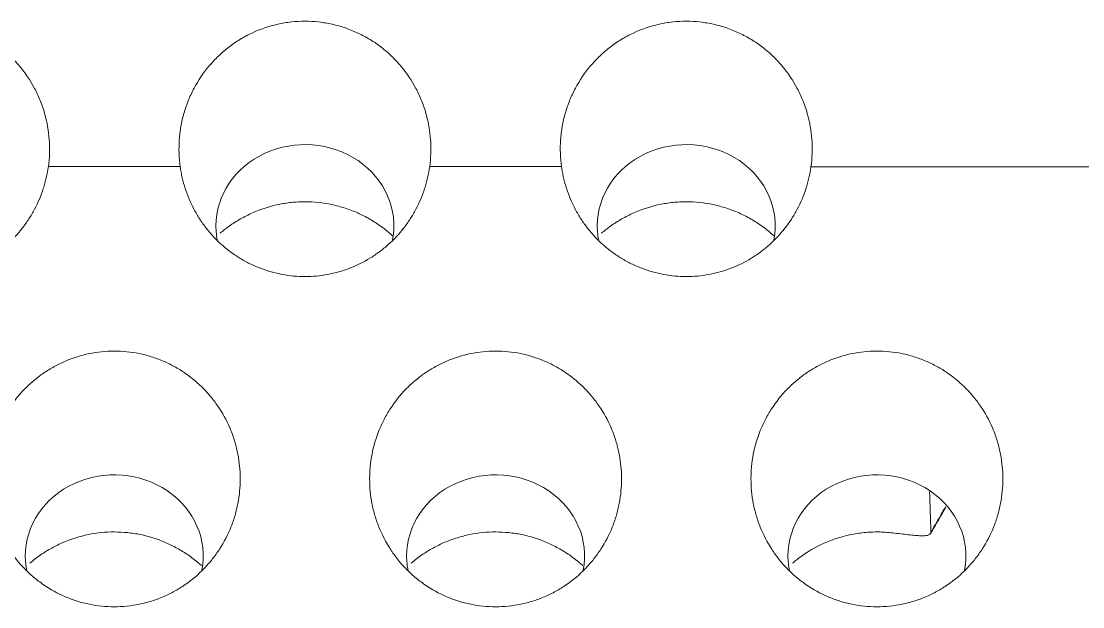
# Model space of a CAD drawing. Header units: millimetres. Extents: x 70151 to 230897, y 35202 to 113211.
# Drawn here: x 179196.41 to 179204.73, y 69213.36 to 69217.95 of the extents above; entities that cross this region are included whole.
import ezdxf

# ---------------------------------------------------------------- set-up
doc = ezdxf.new("R2010")
doc.units = ezdxf.units.MM
doc.header["$LTSCALE"] = 50
doc.layers.add('2-con', color=2, linetype='Continuous')
doc.layers.add('mark-B', color=2, linetype='Continuous', lineweight=20)

# ---------------------------------------------------------------- blocks, each defined once
blk = doc.blocks.new('무풍1WAY 대형')
at = {"layer": 'mark-B'}
for centre, start_param, end_param in [((-548.2026, -454.3084), 2.96684, 6.283185), ((-548.2026, -454.3084), 0, 0.182706), ((-545.215, -454.3084), 2.96684, 6.283185), ((-545.215, -454.3084), 0, 0.182706), ((-542.2275, -454.3084), 2.96684, 6.283185), ((-542.2275, -454.3084), 0, 0.182706), ((-546.7088, -456.8957), 2.96861, 6.283185), ((-546.7088, -456.8957), 0, 0.196248), ((-543.7212, -456.8957), 2.96861, 6.283185), ((-543.7212, -456.8957), 0, 0.196248)]:
    blk.add_ellipse(centre, major_axis=(0.6971, 0), ratio=0.913545, start_param=start_param, end_param=end_param, dxfattribs=at)
for points, knots in [([(-548.2026, -453.9109), (-548.2688, -453.9109), (-548.3344, -453.9176), (-548.4316, -453.9377), (-548.4634, -453.946), (-548.5258, -453.9656), (-548.5868, -453.9882), (-548.6455, -454.0169), (-548.7028, -454.0485), (-548.731, -454.066), (-548.8116, -454.1218), (-548.861, -454.1637), (-548.9288, -454.2336), (-548.9503, -454.2581), (-548.9911, -454.3095), (-549.01, -454.3359), (-549.0627, -454.4174), (-549.0923, -454.4746), (-549.1225, -454.5498), (-549.1282, -454.565), (-549.1389, -454.5958), (-549.1438, -454.6113), (-549.1575, -454.658), (-549.1651, -454.6894), (-549.1833, -454.7841), (-549.1895, -454.8482), (-549.1895, -454.9294), (-549.1891, -454.9457), (-549.1875, -454.9781), (-549.1863, -454.9942), (-549.1817, -455.0424), (-549.1725, -455.1061), (-549.1535, -455.1843), (-549.1386, -455.2307), (-549.128, -455.2614), (-549.1222, -455.2767), (-549.0919, -455.3521), (-549.0621, -455.4094), (-549.0093, -455.4908), (-548.9903, -455.5172), (-548.9597, -455.5556), (-548.9492, -455.5682), (-548.9276, -455.5927), (-548.9166, -455.6046), (-548.86, -455.6629), (-548.8104, -455.7048), (-548.743, -455.7512), (-548.7292, -455.7602), (-548.7012, -455.7775), (-548.687, -455.7858), (-548.6439, -455.8094), (-548.5853, -455.838), (-548.5087, -455.8662), (-548.4613, -455.8797), (-548.4294, -455.8879), (-548.4132, -455.8916), (-548.3325, -455.9081), (-548.2675, -455.9146), (-548.1694, -455.9145), (-548.1365, -455.9129), (-548.0706, -455.9061), (-548.0382, -455.9011), (-547.9421, -455.8813), (-547.8799, -455.8618), (-547.8044, -455.8296), (-547.7894, -455.8227), (-547.7598, -455.8083), (-547.7452, -455.8007), (-547.7023, -455.777), (-547.6469, -455.7427), (-547.5825, -455.6934), (-547.546, -455.661), (-547.5221, -455.6387), (-547.5104, -455.6271), (-547.4534, -455.5683), (-547.4131, -455.5176), (-547.3605, -455.4364), (-547.3442, -455.4084), (-547.3143, -455.3508), (-547.3007, -455.321), (-547.2645, -455.2307), (-547.2463, -455.169), (-547.228, -455.0741), (-547.2234, -455.0421), (-547.2187, -454.9935), (-547.2176, -454.9773), (-547.216, -454.945), (-547.2157, -454.9288), (-547.2157, -454.8482), (-547.2218, -454.7842), (-547.237, -454.7049), (-547.2405, -454.689), (-547.2482, -454.6574), (-547.2524, -454.6416), (-547.2661, -454.5949), (-547.2767, -454.5644), (-547.3128, -454.4747), (-547.3424, -454.4173), (-547.3958, -454.3349), (-547.4148, -454.3084), (-547.4552, -454.2577), (-547.498, -454.209), (-547.5455, -454.1646), (-547.5829, -454.1329), (-547.5957, -454.1226), (-547.6218, -454.1026), (-547.6351, -454.093), (-547.7024, -454.0466), (-547.7594, -454.0152), (-547.8346, -453.983), (-547.8498, -453.9769), (-547.8808, -453.9655), (-547.8964, -453.9602), (-547.9436, -453.9454), (-547.9753, -453.9373), (-548.0712, -453.9176), (-548.1363, -453.9109), (-548.2026, -453.9109)], [0, 0, 0, 0, 0.03125, 0.03125, 0.046875, 0.046875, 0.0625, 0.078125, 0.078125, 0.09375, 0.09375, 0.125, 0.125, 0.140625, 0.140625, 0.15625, 0.15625, 0.1875, 0.1875, 0.195312, 0.195312, 0.203125, 0.203125, 0.21875, 0.21875, 0.25, 0.25, 0.257812, 0.257812, 0.265625, 0.265625, 0.28125, 0.296875, 0.304687, 0.304687, 0.3125, 0.3125, 0.34375, 0.34375, 0.359375, 0.359375, 0.367187, 0.367187, 0.375, 0.375, 0.40625, 0.40625, 0.414062, 0.414062, 0.421875, 0.421875, 0.4375, 0.453125, 0.460937, 0.460937, 0.46875, 0.46875, 0.5, 0.5, 0.515625, 0.515625, 0.53125, 0.53125, 0.5625, 0.5625, 0.570312, 0.570312, 0.578125, 0.578125, 0.59375, 0.609375, 0.617187, 0.617187, 0.625, 0.625, 0.65625, 0.65625, 0.671875, 0.671875, 0.6875, 0.6875, 0.71875, 0.71875, 0.734375, 0.734375, 0.742187, 0.742187, 0.75, 0.75, 0.78125, 0.78125, 0.789062, 0.789062, 0.796875, 0.796875, 0.8125, 0.8125, 0.84375, 0.84375, 0.859375, 0.859375, 0.875, 0.890625, 0.890625, 0.898437, 0.898437, 0.90625, 0.90625, 0.9375, 0.9375, 0.945313, 0.945313, 0.953125, 0.953125, 0.96875, 0.96875, 1, 1, 1, 1]), ([(-545.215, -453.9109), (-545.2813, -453.9109), (-545.3468, -453.9176), (-545.444, -453.9377), (-545.4759, -453.946), (-545.5382, -453.9656), (-545.5993, -453.9882), (-545.6579, -454.0169), (-545.7153, -454.0485), (-545.7434, -454.066), (-545.8241, -454.1218), (-545.8735, -454.1637), (-545.9412, -454.2336), (-545.9627, -454.2581), (-546.0035, -454.3095), (-546.0225, -454.3359), (-546.0751, -454.4174), (-546.1048, -454.4746), (-546.1349, -454.5498), (-546.1406, -454.565), (-546.1513, -454.5958), (-546.1563, -454.6113), (-546.17, -454.658), (-546.1776, -454.6894), (-546.1958, -454.7841), (-546.2019, -454.8482), (-546.2019, -454.9294), (-546.2015, -454.9457), (-546.2, -454.9781), (-546.1988, -454.9942), (-546.1942, -455.0424), (-546.1849, -455.1061), (-546.1659, -455.1843), (-546.1511, -455.2307), (-546.1404, -455.2614), (-546.1347, -455.2767), (-546.1043, -455.3521), (-546.0746, -455.4094), (-546.0218, -455.4908), (-546.0028, -455.5172), (-545.9722, -455.5556), (-545.9616, -455.5682), (-545.9401, -455.5927), (-545.929, -455.6046), (-545.8724, -455.6629), (-545.8229, -455.7048), (-545.7554, -455.7512), (-545.7416, -455.7602), (-545.7136, -455.7775), (-545.6994, -455.7858), (-545.6564, -455.8094), (-545.5977, -455.838), (-545.5212, -455.8662), (-545.4738, -455.8797), (-545.4418, -455.8879), (-545.4257, -455.8916), (-545.345, -455.9081), (-545.28, -455.9146), (-545.1818, -455.9145), (-545.149, -455.9129), (-545.0831, -455.9061), (-545.0506, -455.9011), (-544.9545, -455.8813), (-544.8923, -455.8618), (-544.8169, -455.8296), (-544.8018, -455.8227), (-544.7722, -455.8083), (-544.7577, -455.8007), (-544.7147, -455.777), (-544.6594, -455.7427), (-544.595, -455.6934), (-544.5584, -455.661), (-544.5346, -455.6387), (-544.5229, -455.6271), (-544.4658, -455.5683), (-544.4256, -455.5176), (-544.373, -455.4364), (-544.3567, -455.4084), (-544.3268, -455.3508), (-544.3131, -455.321), (-544.2769, -455.2307), (-544.2588, -455.169), (-544.2405, -455.0741), (-544.2358, -455.0421), (-544.2312, -454.9935), (-544.23, -454.9773), (-544.2285, -454.945), (-544.2281, -454.9288), (-544.2281, -454.8482), (-544.2342, -454.7842), (-544.2495, -454.7049), (-544.2529, -454.689), (-544.2606, -454.6574), (-544.2648, -454.6416), (-544.2786, -454.5949), (-544.2892, -454.5644), (-544.3252, -454.4747), (-544.3549, -454.4173), (-544.4082, -454.3349), (-544.4273, -454.3084), (-544.4677, -454.2577), (-544.5105, -454.209), (-544.5579, -454.1646), (-544.5954, -454.1329), (-544.6082, -454.1226), (-544.6343, -454.1026), (-544.6475, -454.093), (-544.7148, -454.0466), (-544.7718, -454.0152), (-544.847, -453.983), (-544.8623, -453.9769), (-544.8932, -453.9655), (-544.9089, -453.9602), (-544.956, -453.9454), (-544.9877, -453.9373), (-545.0837, -453.9176), (-545.1488, -453.9109), (-545.215, -453.9109)], [0, 0, 0, 0, 0.03125, 0.03125, 0.046875, 0.046875, 0.0625, 0.078125, 0.078125, 0.09375, 0.09375, 0.125, 0.125, 0.140625, 0.140625, 0.15625, 0.15625, 0.1875, 0.1875, 0.195312, 0.195312, 0.203125, 0.203125, 0.21875, 0.21875, 0.25, 0.25, 0.257812, 0.257812, 0.265625, 0.265625, 0.28125, 0.296875, 0.304687, 0.304687, 0.3125, 0.3125, 0.34375, 0.34375, 0.359375, 0.359375, 0.367187, 0.367187, 0.375, 0.375, 0.40625, 0.40625, 0.414062, 0.414062, 0.421875, 0.421875, 0.4375, 0.453125, 0.460937, 0.460937, 0.46875, 0.46875, 0.5, 0.5, 0.515625, 0.515625, 0.53125, 0.53125, 0.5625, 0.5625, 0.570312, 0.570312, 0.578125, 0.578125, 0.59375, 0.609375, 0.617187, 0.617187, 0.625, 0.625, 0.65625, 0.65625, 0.671875, 0.671875, 0.6875, 0.6875, 0.71875, 0.71875, 0.734375, 0.734375, 0.742188, 0.742188, 0.75, 0.75, 0.78125, 0.78125, 0.789063, 0.789063, 0.796875, 0.796875, 0.8125, 0.8125, 0.84375, 0.84375, 0.859375, 0.859375, 0.875, 0.890625, 0.890625, 0.898438, 0.898438, 0.90625, 0.90625, 0.9375, 0.9375, 0.945313, 0.945313, 0.953125, 0.953125, 0.96875, 0.96875, 1, 1, 1, 1]), ([(-542.2275, -453.9109), (-542.2937, -453.9109), (-542.3593, -453.9176), (-542.4565, -453.9377), (-542.4883, -453.946), (-542.5507, -453.9656), (-542.6117, -453.9882), (-542.6704, -454.0169), (-542.7277, -454.0485), (-542.7559, -454.066), (-542.8365, -454.1218), (-542.8859, -454.1637), (-542.9537, -454.2336), (-542.9752, -454.2581), (-543.016, -454.3095), (-543.0349, -454.3359), (-543.0876, -454.4174), (-543.1172, -454.4746), (-543.1474, -454.5498), (-543.1531, -454.565), (-543.1638, -454.5958), (-543.1687, -454.6113), (-543.1824, -454.658), (-543.19, -454.6894), (-543.2082, -454.7841), (-543.2144, -454.8482), (-543.2144, -454.9294), (-543.214, -454.9457), (-543.2124, -454.9781), (-543.2112, -454.9942), (-543.2066, -455.0424), (-543.1974, -455.1061), (-543.1784, -455.1843), (-543.1635, -455.2307), (-543.1529, -455.2614), (-543.1471, -455.2767), (-543.1168, -455.3521), (-543.087, -455.4094), (-543.0342, -455.4908), (-543.0152, -455.5172), (-542.9846, -455.5556), (-542.9741, -455.5682), (-542.9525, -455.5927), (-542.9415, -455.6046), (-542.8849, -455.6629), (-542.8353, -455.7048), (-542.7679, -455.7512), (-542.7541, -455.7602), (-542.7261, -455.7775), (-542.7119, -455.7858), (-542.6689, -455.8094), (-542.6102, -455.838), (-542.5336, -455.8662), (-542.4862, -455.8797), (-542.4543, -455.8879), (-542.4381, -455.8916), (-542.3574, -455.9081), (-542.2924, -455.9146), (-542.1943, -455.9145), (-542.1614, -455.9129), (-542.0956, -455.9061), (-542.0631, -455.9011), (-541.967, -455.8813), (-541.9048, -455.8618), (-541.8293, -455.8296), (-541.8143, -455.8227), (-541.7847, -455.8083), (-541.7701, -455.8007), (-541.7272, -455.777), (-541.6718, -455.7427), (-541.6074, -455.6934), (-541.5709, -455.661), (-541.547, -455.6387), (-541.5353, -455.6271), (-541.4783, -455.5683), (-541.4381, -455.5176), (-541.3854, -455.4364), (-541.3692, -455.4084), (-541.3393, -455.3508), (-541.3256, -455.321), (-541.2894, -455.2307), (-541.2712, -455.169), (-541.2529, -455.0741), (-541.2483, -455.0421), (-541.2436, -454.9935), (-541.2425, -454.9773), (-541.2409, -454.945), (-541.2406, -454.9288), (-541.2406, -454.8482), (-541.2467, -454.7842), (-541.2619, -454.7049), (-541.2654, -454.689), (-541.2731, -454.6574), (-541.2773, -454.6416), (-541.291, -454.5949), (-541.3016, -454.5644), (-541.3377, -454.4747), (-541.3673, -454.4173), (-541.4207, -454.3349), (-541.4397, -454.3084), (-541.4802, -454.2577), (-541.5229, -454.209), (-541.5704, -454.1646), (-541.6078, -454.1329), (-541.6206, -454.1226), (-541.6467, -454.1026), (-541.66, -454.093), (-541.7273, -454.0466), (-541.7843, -454.0152), (-541.8595, -453.983), (-541.8748, -453.9769), (-541.9057, -453.9655), (-541.9213, -453.9602), (-541.9685, -453.9454), (-542.0002, -453.9373), (-542.0961, -453.9176), (-542.1612, -453.9109), (-542.2275, -453.9109)], [0, 0, 0, 0, 0.03125, 0.03125, 0.046875, 0.046875, 0.0625, 0.078125, 0.078125, 0.09375, 0.09375, 0.125, 0.125, 0.140625, 0.140625, 0.15625, 0.15625, 0.1875, 0.1875, 0.195312, 0.195312, 0.203125, 0.203125, 0.21875, 0.21875, 0.25, 0.25, 0.257812, 0.257812, 0.265625, 0.265625, 0.28125, 0.296875, 0.304687, 0.304687, 0.3125, 0.3125, 0.34375, 0.34375, 0.359375, 0.359375, 0.367187, 0.367187, 0.375, 0.375, 0.40625, 0.40625, 0.414062, 0.414062, 0.421875, 0.421875, 0.4375, 0.453125, 0.460937, 0.460937, 0.46875, 0.46875, 0.5, 0.5, 0.515625, 0.515625, 0.53125, 0.53125, 0.5625, 0.5625, 0.570312, 0.570312, 0.578125, 0.578125, 0.59375, 0.609375, 0.617187, 0.617187, 0.625, 0.625, 0.65625, 0.65625, 0.671875, 0.671875, 0.6875, 0.6875, 0.71875, 0.71875, 0.734375, 0.734375, 0.742187, 0.742187, 0.75, 0.75, 0.78125, 0.78125, 0.789062, 0.789062, 0.796875, 0.796875, 0.8125, 0.8125, 0.84375, 0.84375, 0.859375, 0.859375, 0.875, 0.890625, 0.890625, 0.898437, 0.898437, 0.90625, 0.90625, 0.9375, 0.9375, 0.945312, 0.945312, 0.953125, 0.953125, 0.96875, 0.96875, 1, 1, 1, 1]), ([(-548.312, -454.4912), (-548.2932, -454.4933), (-548.2744, -454.4948), (-548.2368, -454.4967), (-548.2181, -454.4972), (-548.1619, -454.497), (-548.0873, -454.4927), (-548.0133, -454.4801), (-547.958, -454.4674), (-547.9397, -454.4627), (-547.9036, -454.4523), (-547.8857, -454.4466), (-547.7975, -454.4158), (-547.7301, -454.3837), (-547.6501, -454.334), (-547.6344, -454.3237), (-547.6037, -454.3022), (-547.577, -454.2824), (-547.5513, -454.2614), (-547.5403, -454.252)], [0, 0, 0, 0, 0.06765, 0.06765, 0.1353, 0.1353, 0.270599, 0.405899, 0.405899, 0.473549, 0.473549, 0.541198, 0.541198, 0.811798, 0.811798, 0.879447, 0.879447, 0.947097, 1, 1, 1, 1]), ([(-544.5528, -454.252), (-544.58, -454.2753), (-544.6084, -454.2971), (-544.6522, -454.3272), (-544.6665, -454.3365), (-544.6957, -454.3545), (-544.7105, -454.3631), (-544.7553, -454.3877), (-544.8164, -454.4174), (-544.8961, -454.4468), (-544.9455, -454.4608), (-544.9788, -454.4694), (-544.9956, -454.4733), (-545.0797, -454.4904), (-545.1474, -454.4972), (-545.2496, -454.4971), (-545.2838, -454.4954), (-545.3524, -454.4884), (-545.3863, -454.4832), (-545.4863, -454.4626), (-545.5511, -454.4423), (-545.6297, -454.4087), (-545.6454, -454.4016), (-545.6762, -454.3865), (-545.6914, -454.3786), (-545.7361, -454.3539), (-545.7937, -454.3183), (-545.8561, -454.2706), (-545.89, -454.2411), (-545.8981, -454.2337)], [0, 0, 0, 0, 0.073498, 0.073498, 0.108266, 0.108266, 0.143034, 0.143034, 0.212571, 0.282107, 0.316875, 0.316875, 0.351643, 0.351643, 0.490716, 0.490716, 0.560252, 0.560252, 0.629788, 0.629788, 0.768861, 0.768861, 0.803629, 0.803629, 0.838397, 0.838397, 0.907934, 0.97747, 1, 1, 1, 1]), ([(-541.5652, -454.252), (-541.5924, -454.2753), (-541.6208, -454.2971), (-541.6646, -454.3272), (-541.679, -454.3365), (-541.7082, -454.3545), (-541.7229, -454.3631), (-541.7678, -454.3877), (-541.8289, -454.4174), (-541.9086, -454.4468), (-541.958, -454.4608), (-541.9912, -454.4694), (-542.0081, -454.4733), (-542.0921, -454.4904), (-542.1598, -454.4972), (-542.2621, -454.4971), (-542.2962, -454.4954), (-542.3649, -454.4884), (-542.3987, -454.4832), (-542.4987, -454.4626), (-542.5636, -454.4423), (-542.6422, -454.4087), (-542.6578, -454.4016), (-542.6887, -454.3865), (-542.7038, -454.3786), (-542.7486, -454.3539), (-542.8062, -454.3183), (-542.8686, -454.2706), (-542.9024, -454.2411), (-542.9106, -454.2337)], [0, 0, 0, 0, 0.073498, 0.073498, 0.108266, 0.108266, 0.143035, 0.143035, 0.212571, 0.282107, 0.316875, 0.316875, 0.351643, 0.351643, 0.490716, 0.490716, 0.560252, 0.560252, 0.629788, 0.629788, 0.768861, 0.768861, 0.803629, 0.803629, 0.838397, 0.838397, 0.907934, 0.97747, 1, 1, 1, 1]), ([(-548.626, -454.4974), (-548.6334, -454.5103), (-548.6409, -454.5232), (-548.6562, -454.5498), (-548.6641, -454.5634), (-548.6945, -454.6161), (-548.717, -454.6551), (-548.7396, -454.6942)], [0, 0, 0, 0, 0.196572, 0.196572, 0.404303, 0.404303, 1, 1, 1, 1]), ([(-548.312, -454.4912), (-548.3331, -454.4889), (-548.3538, -454.4866), (-548.3946, -454.4819), (-548.4149, -454.4795), (-548.4532, -454.4751), (-548.4714, -454.4731), (-548.4974, -454.4706), (-548.5057, -454.4698), (-548.5217, -454.4686), (-548.5368, -454.4675), (-548.5505, -454.4671), (-548.5635, -454.467), (-548.5696, -454.4672), (-548.5865, -454.4681), (-548.5959, -454.4696), (-548.6073, -454.4731), (-548.6107, -454.4745), (-548.6164, -454.4778), (-548.6188, -454.4797), (-548.6244, -454.4861), (-548.6262, -454.4912), (-548.626, -454.4974)], [0, 0, 0, 0, 0.125, 0.125, 0.25, 0.25, 0.375, 0.375, 0.4375, 0.4375, 0.5, 0.5625, 0.5625, 0.625, 0.625, 0.75, 0.75, 0.8125, 0.8125, 0.875, 0.875, 1, 1, 1, 1]), ([(-545.7316, -457.3599), (-545.7336, -457.3453), (-545.7359, -457.3307), (-545.7413, -457.3017), (-545.7443, -457.2871), (-545.7542, -457.244), (-545.762, -457.2157), (-545.789, -457.1321), (-545.8118, -457.0781), (-545.8532, -456.9998), (-545.8684, -456.9741), (-545.9005, -456.9245), (-545.9177, -456.9005), (-545.972, -456.831), (-546.0123, -456.7879), (-546.0679, -456.7383), (-546.0793, -456.7286), (-546.1023, -456.7098), (-546.1141, -456.7006), (-546.1498, -456.6741), (-546.1988, -456.6411), (-546.2636, -456.6053), (-546.3042, -456.5865), (-546.3316, -456.5745), (-546.3455, -456.5688), (-546.4154, -456.5419), (-546.4726, -456.5258), (-546.5601, -456.5095), (-546.5896, -456.5054), (-546.6492, -456.4999), (-546.6794, -456.4986), (-546.769, -456.4986), (-546.8281, -456.5041), (-546.9158, -456.5204), (-546.9448, -456.5272), (-546.9882, -456.5394), (-547.0025, -456.5438), (-547.0309, -456.5533), (-547.0449, -456.5583), (-547.1143, -456.585), (-547.1673, -456.6112), (-547.2305, -456.6498), (-547.243, -456.6578), (-547.2677, -456.6745), (-547.2799, -456.6831), (-547.3159, -456.7098), (-547.3389, -456.7286), (-547.4049, -456.7876), (-547.4451, -456.8305), (-547.4906, -456.8886), (-547.4994, -456.9004), (-547.5167, -456.9245), (-547.5251, -456.9368), (-547.5493, -456.9742), (-547.5642, -456.9996), (-547.6054, -457.0774), (-547.6282, -457.1312), (-547.6509, -457.2011), (-547.6551, -457.2152), (-547.663, -457.2437), (-547.6666, -457.2581), (-547.6765, -457.3012), (-547.6818, -457.3301), (-547.6859, -457.3591)], [0, 0, 0, 0, 0.015625, 0.015625, 0.03125, 0.03125, 0.0625, 0.0625, 0.125, 0.125, 0.15625, 0.15625, 0.1875, 0.1875, 0.25, 0.25, 0.265625, 0.265625, 0.28125, 0.28125, 0.3125, 0.34375, 0.359375, 0.359375, 0.375, 0.375, 0.4375, 0.4375, 0.46875, 0.46875, 0.5, 0.5, 0.5625, 0.5625, 0.59375, 0.59375, 0.609375, 0.609375, 0.625, 0.625, 0.6875, 0.6875, 0.703125, 0.703125, 0.71875, 0.71875, 0.75, 0.75, 0.8125, 0.8125, 0.828125, 0.828125, 0.84375, 0.84375, 0.875, 0.875, 0.9375, 0.9375, 0.953125, 0.953125, 0.96875, 0.96875, 1, 1, 1, 1]), ([(-542.744, -457.3599), (-542.7461, -457.3453), (-542.7484, -457.3307), (-542.7537, -457.3017), (-542.7567, -457.2871), (-542.7666, -457.244), (-542.7745, -457.2157), (-542.8015, -457.132), (-542.8243, -457.078), (-542.8657, -456.9997), (-542.8809, -456.974), (-542.9131, -456.9244), (-542.9302, -456.9004), (-542.9846, -456.8309), (-543.0249, -456.7878), (-543.0805, -456.7382), (-543.0919, -456.7284), (-543.115, -456.7096), (-543.1267, -456.7005), (-543.1624, -456.674), (-543.2115, -456.6409), (-543.2763, -456.6052), (-543.3169, -456.5863), (-543.3443, -456.5744), (-543.3582, -456.5687), (-543.4282, -456.5418), (-543.4854, -456.5257), (-543.5729, -456.5095), (-543.6024, -456.5054), (-543.6621, -456.4999), (-543.6923, -456.4985), (-543.7819, -456.4986), (-543.841, -456.5041), (-543.9287, -456.5205), (-543.9578, -456.5273), (-544.0011, -456.5396), (-544.0155, -456.544), (-544.0438, -456.5535), (-544.0578, -456.5585), (-544.1272, -456.5852), (-544.1802, -456.6114), (-544.2434, -456.6501), (-544.2559, -456.6581), (-544.2806, -456.6748), (-544.2928, -456.6835), (-544.3288, -456.7102), (-544.3518, -456.729), (-544.4178, -456.788), (-544.458, -456.831), (-544.5034, -456.8891), (-544.5123, -456.9009), (-544.5295, -456.9251), (-544.5379, -456.9374), (-544.5621, -456.9747), (-544.577, -457.0002), (-544.6182, -457.078), (-544.641, -457.1319), (-544.6636, -457.2018), (-544.6678, -457.2159), (-544.6756, -457.2444), (-544.6793, -457.2588), (-544.6891, -457.302), (-544.6944, -457.3309), (-544.6985, -457.3599)], [0, 0, 0, 0, 0.015625, 0.015625, 0.03125, 0.03125, 0.0625, 0.0625, 0.125, 0.125, 0.15625, 0.15625, 0.1875, 0.1875, 0.25, 0.25, 0.265625, 0.265625, 0.28125, 0.28125, 0.3125, 0.34375, 0.359375, 0.359375, 0.375, 0.375, 0.4375, 0.4375, 0.46875, 0.46875, 0.5, 0.5, 0.5625, 0.5625, 0.59375, 0.59375, 0.609375, 0.609375, 0.625, 0.625, 0.6875, 0.6875, 0.703125, 0.703125, 0.71875, 0.71875, 0.75, 0.75, 0.8125, 0.8125, 0.828125, 0.828125, 0.84375, 0.84375, 0.875, 0.875, 0.9375, 0.9375, 0.953125, 0.953125, 0.96875, 0.96875, 1, 1, 1, 1]), ([(-539.7565, -457.3599), (-539.7585, -457.3453), (-539.7608, -457.3307), (-539.7662, -457.3017), (-539.7692, -457.2871), (-539.7791, -457.244), (-539.7869, -457.2157), (-539.8139, -457.132), (-539.8367, -457.078), (-539.8782, -456.9997), (-539.8933, -456.974), (-539.9255, -456.9244), (-539.9426, -456.9004), (-539.997, -456.8309), (-540.0373, -456.7878), (-540.0929, -456.7382), (-540.1043, -456.7284), (-540.1274, -456.7096), (-540.1392, -456.7005), (-540.1749, -456.674), (-540.2239, -456.6409), (-540.2888, -456.6052), (-540.3293, -456.5863), (-540.3567, -456.5744), (-540.3707, -456.5687), (-540.4406, -456.5418), (-540.4978, -456.5257), (-540.5854, -456.5095), (-540.6149, -456.5054), (-540.6745, -456.4999), (-540.7047, -456.4985), (-540.7944, -456.4986), (-540.8535, -456.5041), (-540.9411, -456.5205), (-540.9702, -456.5273), (-541.0135, -456.5396), (-541.0279, -456.544), (-541.0563, -456.5535), (-541.0703, -456.5585), (-541.1396, -456.5852), (-541.1927, -456.6114), (-541.2559, -456.6501), (-541.2684, -456.6581), (-541.2931, -456.6748), (-541.3053, -456.6835), (-541.3413, -456.7102), (-541.3642, -456.729), (-541.4303, -456.788), (-541.4704, -456.831), (-541.5159, -456.8891), (-541.5247, -456.9009), (-541.5419, -456.9251), (-541.5503, -456.9374), (-541.5745, -456.9747), (-541.5894, -457.0002), (-541.6306, -457.078), (-541.6534, -457.1319), (-541.676, -457.2018), (-541.6802, -457.2159), (-541.6881, -457.2444), (-541.6917, -457.2588), (-541.7016, -457.302), (-541.7069, -457.3309), (-541.7109, -457.3599)], [0, 0, 0, 0, 0.015625, 0.015625, 0.03125, 0.03125, 0.0625, 0.0625, 0.125, 0.125, 0.15625, 0.15625, 0.1875, 0.1875, 0.25, 0.25, 0.265625, 0.265625, 0.28125, 0.28125, 0.3125, 0.34375, 0.359375, 0.359375, 0.375, 0.375, 0.4375, 0.4375, 0.46875, 0.46875, 0.5, 0.5, 0.5625, 0.5625, 0.59375, 0.59375, 0.609375, 0.609375, 0.625, 0.625, 0.6875, 0.6875, 0.703125, 0.703125, 0.71875, 0.71875, 0.75, 0.75, 0.8125, 0.8125, 0.828125, 0.828125, 0.84375, 0.84375, 0.875, 0.875, 0.9375, 0.9375, 0.953125, 0.953125, 0.96875, 0.96875, 1, 1, 1, 1]), ([(-546.045, -456.838), (-546.0675, -456.8573), (-546.1183, -456.8972), (-546.1726, -456.9322), (-546.2336, -456.9671), (-546.2652, -456.9831), (-546.3629, -457.0264), (-546.43, -457.048), (-546.5335, -457.0698), (-546.5685, -457.0753), (-546.6217, -457.0809), (-546.6395, -457.0823), (-546.675, -457.0841), (-546.6927, -457.0845), (-546.781, -457.0844), (-546.851, -457.0769), (-546.9378, -457.0584), (-546.9552, -457.0542), (-546.9896, -457.045), (-547.0066, -457.0399), (-547.057, -457.0235), (-547.1227, -456.9982), (-547.201, -456.9585), (-547.2462, -456.9309), (-547.276, -456.9116), (-547.2907, -456.9016), (-547.3367, -456.8684), (-547.3668, -456.8439), (-547.3954, -456.8179)], [0, 0, 0, 0, 0.060201, 0.131912, 0.131912, 0.203622, 0.203622, 0.347042, 0.347042, 0.418752, 0.418752, 0.454607, 0.454607, 0.490462, 0.490462, 0.633883, 0.633883, 0.669738, 0.669738, 0.705593, 0.705593, 0.777303, 0.849013, 0.884868, 0.884868, 0.920723, 0.920723, 1, 1, 1, 1]), ([(-543.0574, -456.838), (-543.0799, -456.8573), (-543.1308, -456.8972), (-543.185, -456.9322), (-543.2461, -456.9671), (-543.2777, -456.9831), (-543.3754, -457.0264), (-543.4425, -457.048), (-543.546, -457.0698), (-543.5809, -457.0753), (-543.6341, -457.0809), (-543.6519, -457.0823), (-543.6874, -457.0841), (-543.7051, -457.0845), (-543.7934, -457.0844), (-543.8635, -457.0769), (-543.9503, -457.0584), (-543.9677, -457.0542), (-544.0021, -457.045), (-544.0191, -457.0399), (-544.0695, -457.0235), (-544.1351, -456.9982), (-544.2134, -456.9585), (-544.2587, -456.9309), (-544.2884, -456.9116), (-544.3031, -456.9016), (-544.3492, -456.8684), (-544.3793, -456.8439), (-544.4078, -456.8179)], [0, 0, 0, 0, 0.060202, 0.131912, 0.131912, 0.203623, 0.203623, 0.347044, 0.347044, 0.418754, 0.418754, 0.454609, 0.454609, 0.490464, 0.490464, 0.633885, 0.633885, 0.66974, 0.66974, 0.705596, 0.705596, 0.777306, 0.849016, 0.884872, 0.884872, 0.920727, 0.920727, 1, 1, 1, 1]), ([(-545.7317, -457.3592), (-545.722, -457.4287), (-545.7194, -457.4988), (-545.7256, -457.5872), (-545.7273, -457.6049), (-545.7315, -457.6399), (-545.7341, -457.6573), (-545.7432, -457.7092), (-545.7589, -457.7776), (-545.7817, -457.8442), (-545.8016, -457.8935), (-545.8087, -457.9099), (-545.8237, -457.9421), (-545.8315, -457.9579), (-545.873, -458.0358), (-545.9123, -458.0942), (-545.9696, -458.1622), (-545.9815, -458.1755), (-546.0059, -458.2016), (-546.0185, -458.2142), (-546.057, -458.251), (-546.1107, -458.2972), (-546.1692, -458.3374), (-546.215, -458.3652), (-546.2306, -458.3742), (-546.2622, -458.3912), (-546.2782, -458.3992), (-546.3591, -458.4371), (-546.4263, -458.4601), (-546.5138, -458.4796), (-546.5315, -458.483), (-546.5671, -458.4889), (-546.5848, -458.4914), (-546.6382, -458.4972), (-546.7094, -458.5011), (-546.7806, -458.4971), (-546.8519, -458.4892), (-546.8877, -458.4832), (-546.9924, -458.4597), (-547.0596, -458.4366), (-547.1403, -458.3987), (-547.1563, -458.3907), (-547.1879, -458.3737), (-547.2035, -458.3647), (-547.2492, -458.3368), (-547.3077, -458.2965), (-547.3747, -458.2389), (-547.4121, -458.2011), (-547.4364, -458.1752), (-547.4483, -458.1618), (-547.5057, -458.0936), (-547.545, -458.0351), (-547.5945, -457.942), (-547.6094, -457.91), (-547.6293, -457.8605), (-547.6355, -457.8439), (-547.6469, -457.8104), (-547.6522, -457.7936), (-547.6762, -457.7091), (-547.6883, -457.6401), (-547.6944, -457.552), (-547.6952, -457.5343), (-547.6958, -457.4989), (-547.6956, -457.4812), (-547.6938, -457.4285), (-547.6907, -457.3937), (-547.6859, -457.3592)], [0, 0, 0, 0, 0.0625, 0.0625, 0.078125, 0.078125, 0.09375, 0.09375, 0.125, 0.15625, 0.15625, 0.171875, 0.171875, 0.1875, 0.1875, 0.25, 0.25, 0.265625, 0.265625, 0.28125, 0.28125, 0.3125, 0.34375, 0.34375, 0.359375, 0.359375, 0.375, 0.375, 0.4375, 0.4375, 0.453125, 0.453125, 0.46875, 0.46875, 0.5, 0.53125, 0.53125, 0.5625, 0.5625, 0.625, 0.625, 0.640625, 0.640625, 0.65625, 0.65625, 0.6875, 0.71875, 0.734375, 0.734375, 0.75, 0.75, 0.8125, 0.8125, 0.84375, 0.84375, 0.859375, 0.859375, 0.875, 0.875, 0.9375, 0.9375, 0.953125, 0.953125, 0.96875, 0.96875, 1, 1, 1, 1]), ([(-542.7441, -457.3592), (-542.7344, -457.4287), (-542.7319, -457.4988), (-542.738, -457.5872), (-542.7397, -457.6049), (-542.744, -457.6399), (-542.7466, -457.6573), (-542.7557, -457.7092), (-542.7714, -457.7776), (-542.7942, -457.8442), (-542.814, -457.8935), (-542.8211, -457.9099), (-542.8361, -457.9421), (-542.844, -457.9579), (-542.8854, -458.0358), (-542.9248, -458.0942), (-542.982, -458.1622), (-542.9939, -458.1755), (-543.0184, -458.2016), (-543.0309, -458.2142), (-543.0694, -458.251), (-543.1232, -458.2972), (-543.1817, -458.3374), (-543.2274, -458.3652), (-543.243, -458.3742), (-543.2747, -458.3912), (-543.2907, -458.3992), (-543.3715, -458.4371), (-543.4388, -458.4601), (-543.5262, -458.4796), (-543.5439, -458.483), (-543.5795, -458.4889), (-543.5973, -458.4914), (-543.6507, -458.4972), (-543.7219, -458.5011), (-543.7931, -458.4971), (-543.8643, -458.4892), (-543.9001, -458.4832), (-544.0049, -458.4597), (-544.0721, -458.4366), (-544.1528, -458.3987), (-544.1688, -458.3907), (-544.2004, -458.3737), (-544.216, -458.3647), (-544.2617, -458.3368), (-544.3201, -458.2965), (-544.3871, -458.2389), (-544.4246, -458.2011), (-544.4489, -458.1752), (-544.4608, -458.1618), (-544.5182, -458.0936), (-544.5575, -458.0351), (-544.6069, -457.942), (-544.6218, -457.91), (-544.6417, -457.8605), (-544.6479, -457.8439), (-544.6594, -457.8104), (-544.6646, -457.7936), (-544.6887, -457.7091), (-544.7008, -457.6401), (-544.7069, -457.552), (-544.7077, -457.5343), (-544.7083, -457.4989), (-544.7081, -457.4812), (-544.7062, -457.4285), (-544.7032, -457.3937), (-544.6984, -457.3592)], [0, 0, 0, 0, 0.0625, 0.0625, 0.078125, 0.078125, 0.09375, 0.09375, 0.125, 0.15625, 0.15625, 0.171875, 0.171875, 0.1875, 0.1875, 0.25, 0.25, 0.265625, 0.265625, 0.28125, 0.28125, 0.3125, 0.34375, 0.34375, 0.359375, 0.359375, 0.375, 0.375, 0.4375, 0.4375, 0.453125, 0.453125, 0.46875, 0.46875, 0.5, 0.53125, 0.53125, 0.5625, 0.5625, 0.625, 0.625, 0.640625, 0.640625, 0.65625, 0.65625, 0.6875, 0.71875, 0.734375, 0.734375, 0.75, 0.75, 0.8125, 0.8125, 0.84375, 0.84375, 0.859375, 0.859375, 0.875, 0.875, 0.9375, 0.9375, 0.953125, 0.953125, 0.96875, 0.96875, 1, 1, 1, 1]), ([(-539.7566, -457.3592), (-539.7469, -457.4287), (-539.7443, -457.4988), (-539.7505, -457.5872), (-539.7522, -457.6049), (-539.7564, -457.6399), (-539.759, -457.6573), (-539.7681, -457.7092), (-539.7838, -457.7776), (-539.8066, -457.8442), (-539.8265, -457.8935), (-539.8336, -457.9099), (-539.8486, -457.9421), (-539.8564, -457.9579), (-539.8979, -458.0358), (-539.9372, -458.0942), (-539.9945, -458.1622), (-540.0064, -458.1755), (-540.0308, -458.2016), (-540.0434, -458.2142), (-540.0819, -458.251), (-540.1356, -458.2972), (-540.1941, -458.3374), (-540.2399, -458.3652), (-540.2555, -458.3742), (-540.2871, -458.3912), (-540.3031, -458.3992), (-540.384, -458.4371), (-540.4512, -458.4601), (-540.5387, -458.4796), (-540.5564, -458.483), (-540.592, -458.4889), (-540.6098, -458.4914), (-540.6631, -458.4972), (-540.7343, -458.5011), (-540.8056, -458.4971), (-540.8768, -458.4892), (-540.9126, -458.4832), (-541.0173, -458.4597), (-541.0845, -458.4366), (-541.1652, -458.3987), (-541.1812, -458.3907), (-541.2128, -458.3737), (-541.2284, -458.3647), (-541.2741, -458.3368), (-541.3326, -458.2965), (-541.3996, -458.2389), (-541.437, -458.2011), (-541.4614, -458.1752), (-541.4733, -458.1618), (-541.5306, -458.0936), (-541.5699, -458.0351), (-541.6194, -457.942), (-541.6343, -457.91), (-541.6542, -457.8605), (-541.6604, -457.8439), (-541.6718, -457.8104), (-541.6771, -457.7936), (-541.7011, -457.7091), (-541.7132, -457.6401), (-541.7194, -457.552), (-541.7201, -457.5343), (-541.7207, -457.4989), (-541.7206, -457.4812), (-541.7187, -457.4285), (-541.7156, -457.3937), (-541.7108, -457.3592)], [0, 0, 0, 0, 0.0625, 0.0625, 0.078125, 0.078125, 0.09375, 0.09375, 0.125, 0.15625, 0.15625, 0.171875, 0.171875, 0.1875, 0.1875, 0.25, 0.25, 0.265625, 0.265625, 0.28125, 0.28125, 0.3125, 0.34375, 0.34375, 0.359375, 0.359375, 0.375, 0.375, 0.4375, 0.4375, 0.453125, 0.453125, 0.46875, 0.46875, 0.5, 0.53125, 0.53125, 0.5625, 0.5625, 0.625, 0.625, 0.640625, 0.640625, 0.65625, 0.65625, 0.6875, 0.71875, 0.734375, 0.734375, 0.75, 0.75, 0.8125, 0.8125, 0.84375, 0.84375, 0.859375, 0.859375, 0.875, 0.875, 0.9375, 0.9375, 0.953125, 0.953125, 0.96875, 0.96875, 1, 1, 1, 1])]:
    blk.add_open_spline(points, degree=3, knots=knots, dxfattribs=at)
for points, degree in [([(-548.623, -454.485), (-548.6825, -454.5882), (-548.7421, -454.6913)], 2), ([(-548.6153, -454.8136), (-548.6191, -454.7086), (-548.6226, -454.6032), (-548.626, -454.4974)], 3), ([(-551.5598, -457.3589), (-550.339, -457.3589), (-549.1181, -457.3589), (-547.8972, -457.3589)], 3), ([(-547.8972, -457.3591), (-547.8268, -457.3591), (-547.7563, -457.3591), (-547.6859, -457.3591)], 3), ([(-544.6984, -457.3599), (-545.0428, -457.3599), (-545.3872, -457.3599), (-545.7316, -457.3599)], 3), ([(-541.7109, -457.3599), (-542.0553, -457.3599), (-542.3997, -457.3599), (-542.7441, -457.3599)], 3)]:
    blk.add_open_spline(points, degree=degree, dxfattribs=at)
blk = doc.blocks.new('dpdjzjs')
at = {"layer": 'mark-B', "rotation": 180}
blk.add_blockref('무풍1WAY 대형', (178654.9147, 88751.491), dxfattribs=at)

msp = doc.modelspace()

# ---------------------------------------------------------------- block references
at = {"layer": '2-con'}
msp.add_blockref('dpdjzjs', (0, -19992.0434), dxfattribs=at)

doc.saveas('drawing.dxf')
